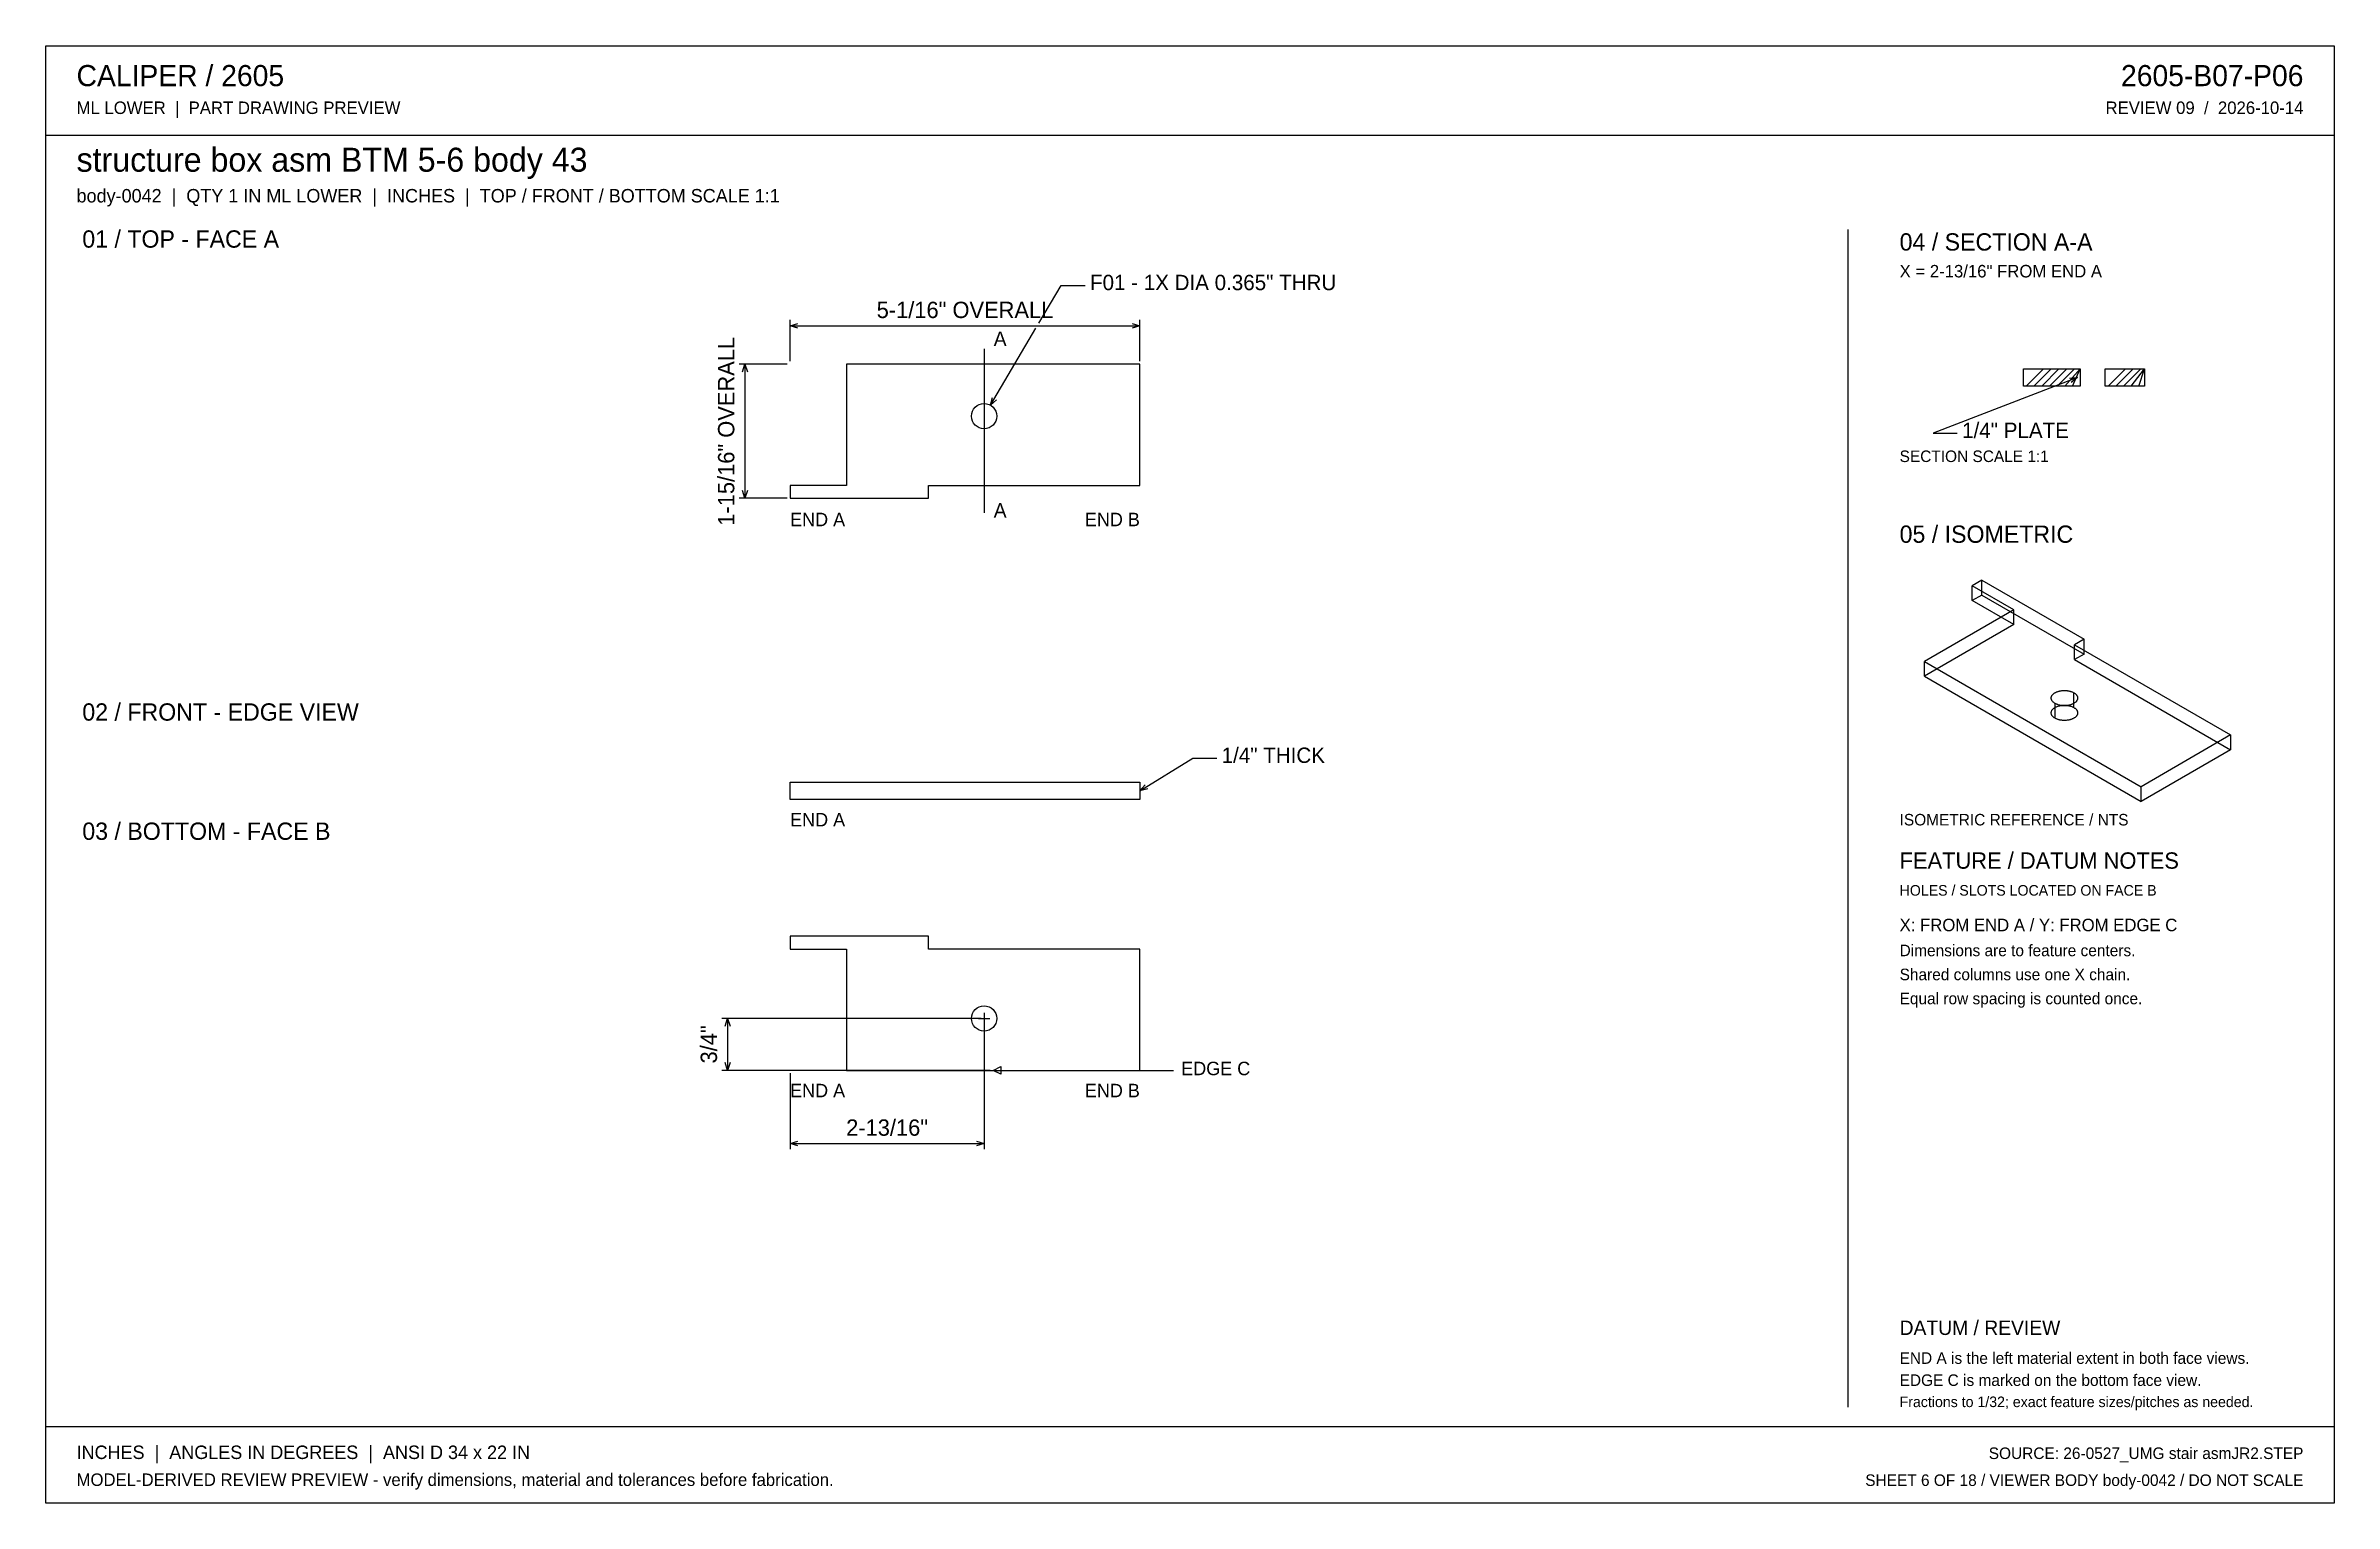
# Model space of a CAD drawing. Header units: inches. Extents: x 0.5 to 33.5, y 0.5 to 21.5.
import ezdxf
from ezdxf.enums import TextEntityAlignment as Align

# ---------------------------------------------------------------- set-up
doc = ezdxf.new("R2010")
doc.units = ezdxf.units.IN
doc.header["$MEASUREMENT"] = 0

msp = doc.modelspace()

# ---------------------------------------------------------------- linework, layer by layer
at = {"layer": 'ANNOTATION'}
for p, q in [((14.816, 17.519), (15.139, 18.066)), ((15.139, 18.066), (15.486, 18.066)), ((11.224, 16.969), (11.224, 17.566)), ((16.276, 16.969), (16.276, 17.566)), ((11.224, 17.483), (11.335, 17.517)), ((11.224, 17.483), (16.276, 17.483)), ((11.335, 17.448), (11.224, 17.483)), ((14.119, 16.334), (14.774, 17.447)), ((16.165, 17.517), (16.276, 17.483)), ((16.276, 17.483), (16.165, 17.448)), ((11.182, 16.927), (10.488, 16.927)), ((10.536, 16.816), (10.571, 16.927)), ((10.571, 16.927), (10.571, 14.99)), ((10.571, 16.927), (10.606, 16.816)), ((14.026, 17.149), (14.026, 14.781)), ((29.819, 16.736), (27.736, 15.931)), ((29.703, 16.728), (29.819, 16.736)), ((29.819, 16.736), (29.728, 16.664)), ((14.119, 16.334), (14.145, 16.448)), ((14.205, 16.412), (14.119, 16.334)), ((27.736, 15.931), (28.083, 15.931)), ((11.182, 14.99), (10.488, 14.99)), ((10.571, 14.99), (10.536, 15.101)), ((10.606, 15.101), (10.571, 14.99)), ((16.276, 10.764), (17.04, 11.236)), ((17.04, 11.236), (17.387, 11.236)), ((16.276, 10.764), (16.353, 10.852)), ((16.389, 10.793), (16.276, 10.764)), ((13.985, 7.476), (10.238, 7.476)), ((10.286, 7.365), (10.321, 7.476)), ((10.321, 7.476), (10.321, 6.726)), ((10.321, 7.476), (10.356, 7.365)), ((13.943, 7.476), (14.11, 7.476)), ((14.026, 7.559), (14.026, 7.392)), ((14.026, 7.434), (14.026, 5.587)), ((14.115, 6.726), (10.238, 6.726)), ((10.321, 6.726), (10.286, 6.837)), ((10.356, 6.837), (10.321, 6.726)), ((11.224, 6.684), (11.224, 5.587)), ((14.157, 6.726), (14.268, 6.781)), ((14.157, 6.726), (16.762, 6.726)), ((14.268, 6.67), (14.157, 6.726)), ((14.268, 6.781), (14.268, 6.67)), ((11.224, 5.67), (11.335, 5.705)), ((11.224, 5.67), (14.026, 5.67)), ((11.335, 5.635), (11.224, 5.67)), ((13.915, 5.705), (14.026, 5.67)), ((14.026, 5.67), (13.915, 5.635))]:
    msp.add_line(p, q, dxfattribs=at)
at = {"layer": 'OUTLINE'}
for p, q in [((0.472, 21.528), (33.528, 21.528)), ((0.472, 0.472), (0.472, 21.528)), ((33.528, 21.528), (33.528, 0.472)), ((0.472, 20.236), (33.528, 20.236)), ((26.5, 18.875), (26.5, 1.861)), ((16.276, 16.927), (12.038, 16.927)), ((12.038, 16.927), (12.038, 15.177)), ((16.276, 15.177), (16.276, 16.927)), ((29.038, 16.861), (29.856, 16.861)), ((29.038, 16.611), (29.038, 16.861)), ((29.08, 16.611), (29.33, 16.861)), ((29.191, 16.611), (29.441, 16.861)), ((29.302, 16.611), (29.552, 16.861)), ((29.413, 16.611), (29.663, 16.861)), ((29.524, 16.611), (29.774, 16.861)), ((29.635, 16.611), (29.856, 16.861)), ((29.747, 16.611), (29.856, 16.861)), ((29.856, 16.861), (29.856, 16.611)), ((30.221, 16.861), (30.788, 16.861)), ((30.221, 16.611), (30.221, 16.861)), ((30.262, 16.611), (30.512, 16.861)), ((30.373, 16.611), (30.623, 16.861)), ((30.485, 16.611), (30.735, 16.861)), ((30.596, 16.611), (30.788, 16.861)), ((30.707, 16.611), (30.788, 16.861)), ((30.788, 16.861), (30.788, 16.611)), ((29.856, 16.611), (29.038, 16.611)), ((30.788, 16.611), (30.221, 16.611)), ((12.038, 15.177), (11.224, 15.177)), ((11.224, 15.177), (11.224, 14.99)), ((11.224, 14.99), (13.224, 14.99)), ((13.224, 14.99), (13.224, 15.177)), ((13.224, 15.177), (16.276, 15.177)), ((28.438, 13.806), (28.299, 13.726)), ((28.299, 13.512), (28.299, 13.726)), ((28.9, 13.378), (28.299, 13.726)), ((28.438, 13.592), (28.299, 13.512)), ((28.438, 13.592), (28.438, 13.806)), ((28.438, 13.806), (29.915, 12.953)), ((28.438, 13.592), (29.915, 12.739)), ((28.9, 13.378), (27.608, 12.632)), ((28.9, 13.165), (28.299, 13.512)), ((28.9, 13.165), (28.9, 13.378)), ((28.9, 13.165), (27.608, 12.419)), ((29.915, 12.953), (29.776, 12.873)), ((29.915, 12.739), (29.915, 12.953)), ((27.608, 12.419), (27.608, 12.632)), ((27.608, 12.632), (30.739, 10.824)), ((29.776, 12.873), (32.031, 11.571)), ((29.776, 12.659), (29.776, 12.873)), ((29.915, 12.739), (29.776, 12.659)), ((29.776, 12.659), (32.031, 11.357)), ((27.608, 12.419), (30.739, 10.611)), ((29.44, 12.109), (29.441, 12.115)), ((29.44, 12.104), (29.44, 12.109)), ((29.44, 12.098), (29.44, 12.104)), ((29.441, 12.093), (29.44, 12.098)), ((29.44, 11.896), (29.441, 11.901)), ((29.441, 12.115), (29.442, 12.12)), ((29.442, 12.088), (29.441, 12.093)), ((29.441, 11.901), (29.442, 11.907)), ((29.442, 12.12), (29.444, 12.125)), ((29.444, 12.082), (29.442, 12.088)), ((29.442, 11.907), (29.444, 11.912)), ((29.444, 12.125), (29.446, 12.131)), ((29.446, 12.077), (29.444, 12.082)), ((29.444, 11.912), (29.446, 11.917)), ((29.446, 12.131), (29.448, 12.136)), ((29.448, 12.072), (29.446, 12.077)), ((29.446, 11.917), (29.448, 11.923)), ((29.448, 12.136), (29.451, 12.141)), ((29.451, 12.067), (29.448, 12.072)), ((29.448, 11.923), (29.451, 11.928)), ((29.451, 12.141), (29.454, 12.146)), ((29.454, 12.062), (29.451, 12.067)), ((29.451, 11.928), (29.454, 11.933)), ((29.454, 12.146), (29.458, 12.151)), ((29.458, 12.057), (29.454, 12.062)), ((29.454, 11.933), (29.458, 11.938)), ((29.458, 12.151), (29.462, 12.156)), ((29.462, 12.052), (29.458, 12.057)), ((29.458, 11.938), (29.462, 11.942)), ((29.462, 12.156), (29.467, 12.16)), ((29.467, 12.047), (29.462, 12.052)), ((29.462, 11.942), (29.467, 11.947)), ((29.467, 12.16), (29.472, 12.165)), ((29.472, 12.043), (29.467, 12.047)), ((29.467, 11.947), (29.472, 11.952)), ((29.472, 12.165), (29.477, 12.169)), ((29.477, 12.038), (29.472, 12.043)), ((29.472, 11.952), (29.477, 11.956)), ((29.477, 12.169), (29.483, 12.174)), ((29.483, 12.034), (29.477, 12.038)), ((29.477, 11.956), (29.483, 11.96)), ((29.483, 12.174), (29.489, 12.178)), ((29.489, 12.03), (29.483, 12.034)), ((29.483, 11.96), (29.489, 11.965)), ((29.489, 12.178), (29.496, 12.182)), ((29.496, 12.026), (29.489, 12.03)), ((29.489, 11.965), (29.496, 11.968)), ((29.496, 12.182), (29.502, 12.185)), ((29.496, 11.813), (29.496, 12.026)), ((29.502, 12.022), (29.496, 12.026)), ((29.496, 11.968), (29.502, 11.972)), ((29.502, 12.185), (29.51, 12.189)), ((29.51, 12.019), (29.502, 12.022)), ((29.502, 11.972), (29.51, 11.976)), ((29.51, 12.189), (29.517, 12.192)), ((29.517, 12.015), (29.51, 12.019)), ((29.51, 11.976), (29.517, 11.979)), ((29.517, 12.192), (29.525, 12.195)), ((29.525, 12.012), (29.517, 12.015)), ((29.517, 11.979), (29.525, 11.982)), ((29.525, 12.195), (29.533, 12.198)), ((29.533, 12.009), (29.525, 12.012)), ((29.525, 11.982), (29.533, 11.985)), ((29.533, 12.198), (29.541, 12.201)), ((29.541, 12.007), (29.533, 12.009)), ((29.533, 11.985), (29.541, 11.988)), ((29.541, 12.201), (29.549, 12.203)), ((29.549, 12.004), (29.541, 12.007)), ((29.541, 11.988), (29.549, 11.99)), ((29.549, 12.203), (29.558, 12.206)), ((29.558, 12.002), (29.549, 12.004)), ((29.549, 11.99), (29.558, 11.992)), ((29.558, 12.206), (29.566, 12.207)), ((29.566, 12), (29.558, 12.002)), ((29.558, 11.992), (29.566, 11.994)), ((29.566, 12.207), (29.575, 12.209)), ((29.575, 11.999), (29.566, 12)), ((29.566, 11.994), (29.575, 11.996)), ((29.575, 12.209), (29.584, 12.211)), ((29.584, 11.997), (29.575, 11.999)), ((29.575, 11.996), (29.584, 11.997)), ((29.584, 12.211), (29.593, 12.212)), ((29.584, 11.997), (29.593, 11.999)), ((29.593, 11.996), (29.584, 11.997)), ((29.593, 12.212), (29.603, 12.213)), ((29.593, 11.999), (29.603, 11.999)), ((29.603, 11.995), (29.593, 11.996)), ((29.603, 12.213), (29.612, 12.213)), ((29.603, 11.999), (29.612, 12)), ((29.612, 11.994), (29.603, 11.995)), ((29.612, 12.213), (29.621, 12.214)), ((29.612, 12), (29.621, 12.001)), ((29.621, 11.994), (29.612, 11.994)), ((29.621, 12.214), (29.631, 12.214)), ((29.621, 12.001), (29.631, 12.001)), ((29.631, 11.994), (29.621, 11.994)), ((29.631, 12.214), (29.64, 12.214)), ((29.631, 12.001), (29.64, 12.001)), ((29.64, 11.994), (29.631, 11.994)), ((29.64, 12.214), (29.649, 12.213)), ((29.64, 12.001), (29.649, 12)), ((29.649, 11.994), (29.64, 11.994)), ((29.649, 12.213), (29.658, 12.213)), ((29.649, 12), (29.658, 11.999)), ((29.658, 11.995), (29.649, 11.994)), ((29.658, 12.213), (29.668, 12.212)), ((29.658, 11.999), (29.668, 11.999)), ((29.668, 11.996), (29.658, 11.995)), ((29.668, 12.212), (29.677, 12.211)), ((29.668, 11.999), (29.677, 11.997)), ((29.677, 11.997), (29.668, 11.996)), ((29.677, 12.211), (29.686, 12.209)), ((29.686, 11.999), (29.677, 11.997)), ((29.677, 11.997), (29.686, 11.996)), ((29.686, 12.209), (29.695, 12.207)), ((29.695, 12), (29.686, 11.999)), ((29.686, 11.996), (29.695, 11.994)), ((29.695, 12.207), (29.703, 12.206)), ((29.703, 12.002), (29.695, 12)), ((29.695, 11.994), (29.703, 11.992)), ((29.703, 12.206), (29.712, 12.203)), ((29.712, 12.004), (29.703, 12.002)), ((29.703, 11.992), (29.712, 11.99)), ((29.712, 12.203), (29.72, 12.201)), ((29.72, 12.007), (29.712, 12.004)), ((29.712, 11.99), (29.72, 11.988)), ((29.72, 12.201), (29.729, 12.198)), ((29.729, 12.009), (29.72, 12.007)), ((29.72, 11.988), (29.729, 11.985)), ((29.729, 12.198), (29.736, 12.195)), ((29.736, 12.012), (29.729, 12.009)), ((29.729, 11.985), (29.736, 11.982)), ((29.736, 12.195), (29.744, 12.192)), ((29.744, 12.015), (29.736, 12.012)), ((29.736, 11.982), (29.744, 11.979)), ((29.744, 12.192), (29.751, 12.189)), ((29.751, 12.019), (29.744, 12.015)), ((29.744, 11.979), (29.751, 11.976)), ((29.751, 12.189), (29.759, 12.185)), ((29.759, 12.022), (29.751, 12.019)), ((29.751, 11.976), (29.759, 11.972)), ((29.759, 12.185), (29.765, 12.182)), ((29.765, 12.026), (29.759, 12.022)), ((29.759, 11.972), (29.765, 11.968)), ((29.765, 12.182), (29.772, 12.178)), ((29.765, 11.968), (29.765, 12.182)), ((29.772, 12.03), (29.765, 12.026)), ((29.765, 11.968), (29.772, 11.965)), ((29.772, 12.178), (29.778, 12.174)), ((29.778, 12.034), (29.772, 12.03)), ((29.772, 11.965), (29.778, 11.96)), ((29.778, 12.174), (29.784, 12.169)), ((29.784, 12.038), (29.778, 12.034)), ((29.778, 11.96), (29.784, 11.956)), ((29.784, 12.169), (29.789, 12.165)), ((29.789, 12.043), (29.784, 12.038)), ((29.784, 11.956), (29.789, 11.952)), ((29.789, 12.165), (29.794, 12.16)), ((29.794, 12.047), (29.789, 12.043)), ((29.789, 11.952), (29.794, 11.947)), ((29.794, 12.16), (29.799, 12.156)), ((29.799, 12.052), (29.794, 12.047)), ((29.794, 11.947), (29.799, 11.942)), ((29.799, 12.156), (29.803, 12.151)), ((29.803, 12.057), (29.799, 12.052)), ((29.799, 11.942), (29.803, 11.938)), ((29.803, 12.151), (29.807, 12.146)), ((29.807, 12.062), (29.803, 12.057)), ((29.803, 11.938), (29.807, 11.933)), ((29.807, 12.146), (29.81, 12.141)), ((29.81, 12.067), (29.807, 12.062)), ((29.807, 11.933), (29.81, 11.928)), ((29.81, 12.141), (29.813, 12.136)), ((29.813, 12.072), (29.81, 12.067)), ((29.81, 11.928), (29.813, 11.923)), ((29.813, 12.136), (29.815, 12.131)), ((29.815, 12.077), (29.813, 12.072)), ((29.813, 11.923), (29.815, 11.917)), ((29.815, 12.131), (29.818, 12.125)), ((29.818, 12.082), (29.815, 12.077)), ((29.815, 11.917), (29.818, 11.912)), ((29.818, 12.125), (29.819, 12.12)), ((29.819, 12.088), (29.818, 12.082)), ((29.818, 11.912), (29.819, 11.907)), ((29.819, 12.12), (29.82, 12.115)), ((29.82, 12.093), (29.819, 12.088)), ((29.819, 11.907), (29.82, 11.901)), ((29.82, 12.115), (29.821, 12.109)), ((29.821, 12.098), (29.82, 12.093)), ((29.82, 11.901), (29.821, 11.896)), ((29.821, 12.109), (29.821, 12.104)), ((29.821, 12.104), (29.821, 12.098)), ((29.44, 11.891), (29.44, 11.896)), ((29.44, 11.885), (29.44, 11.891)), ((29.441, 11.88), (29.44, 11.885)), ((29.442, 11.874), (29.441, 11.88)), ((29.444, 11.869), (29.442, 11.874)), ((29.446, 11.864), (29.444, 11.869)), ((29.448, 11.859), (29.446, 11.864)), ((29.451, 11.854), (29.448, 11.859)), ((29.454, 11.848), (29.451, 11.854)), ((29.458, 11.844), (29.454, 11.848)), ((29.462, 11.839), (29.458, 11.844)), ((29.467, 11.834), (29.462, 11.839)), ((29.472, 11.829), (29.467, 11.834)), ((29.477, 11.825), (29.472, 11.829)), ((29.483, 11.821), (29.477, 11.825)), ((29.489, 11.817), (29.483, 11.821)), ((29.496, 11.813), (29.489, 11.817)), ((29.502, 11.809), (29.496, 11.813)), ((29.51, 11.806), (29.502, 11.809)), ((29.517, 11.802), (29.51, 11.806)), ((29.525, 11.799), (29.517, 11.802)), ((29.533, 11.796), (29.525, 11.799)), ((29.541, 11.794), (29.533, 11.796)), ((29.549, 11.791), (29.541, 11.794)), ((29.558, 11.789), (29.549, 11.791)), ((29.566, 11.787), (29.558, 11.789)), ((29.575, 11.785), (29.566, 11.787)), ((29.584, 11.784), (29.575, 11.785)), ((29.593, 11.783), (29.584, 11.784)), ((29.603, 11.782), (29.593, 11.783)), ((29.612, 11.781), (29.603, 11.782)), ((29.621, 11.781), (29.612, 11.781)), ((29.631, 11.781), (29.621, 11.781)), ((29.64, 11.781), (29.631, 11.781)), ((29.649, 11.781), (29.64, 11.781)), ((29.658, 11.782), (29.649, 11.781)), ((29.668, 11.783), (29.658, 11.782)), ((29.677, 11.784), (29.668, 11.783)), ((29.686, 11.785), (29.677, 11.784)), ((29.695, 11.787), (29.686, 11.785)), ((29.703, 11.789), (29.695, 11.787)), ((29.712, 11.791), (29.703, 11.789)), ((29.72, 11.794), (29.712, 11.791)), ((29.729, 11.796), (29.72, 11.794)), ((29.736, 11.799), (29.729, 11.796)), ((29.744, 11.802), (29.736, 11.799)), ((29.751, 11.806), (29.744, 11.802)), ((29.759, 11.809), (29.751, 11.806)), ((29.765, 11.813), (29.759, 11.809)), ((29.772, 11.817), (29.765, 11.813)), ((29.778, 11.821), (29.772, 11.817)), ((29.784, 11.825), (29.778, 11.821)), ((29.789, 11.829), (29.784, 11.825)), ((29.794, 11.834), (29.789, 11.829)), ((29.799, 11.839), (29.794, 11.834)), ((29.803, 11.844), (29.799, 11.839)), ((29.807, 11.848), (29.803, 11.844)), ((29.81, 11.854), (29.807, 11.848)), ((29.813, 11.859), (29.81, 11.854)), ((29.815, 11.864), (29.813, 11.859)), ((29.818, 11.869), (29.815, 11.864)), ((29.819, 11.874), (29.818, 11.869)), ((29.82, 11.88), (29.819, 11.874)), ((29.821, 11.885), (29.82, 11.88)), ((29.821, 11.896), (29.821, 11.891)), ((29.821, 11.891), (29.821, 11.885)), ((32.031, 11.571), (30.739, 10.824)), ((32.031, 11.571), (32.031, 11.357)), ((32.031, 11.357), (30.739, 10.611)), ((11.224, 10.889), (16.276, 10.889)), ((11.224, 10.639), (11.224, 10.889)), ((16.276, 10.639), (11.224, 10.639)), ((16.276, 10.889), (16.276, 10.639)), ((30.739, 10.611), (30.739, 10.824)), ((13.224, 8.663), (11.224, 8.663)), ((11.224, 8.663), (11.224, 8.476)), ((13.224, 8.476), (13.224, 8.663)), ((11.224, 8.476), (12.038, 8.476)), ((12.038, 8.476), (12.038, 6.726)), ((16.276, 8.476), (13.224, 8.476)), ((16.276, 6.726), (16.276, 8.476)), ((12.038, 6.726), (16.276, 6.726)), ((0.472, 1.583), (33.528, 1.583)), ((33.528, 0.472), (0.472, 0.472))]:
    msp.add_line(p, q, dxfattribs=at)
for centre in [(14.026, 16.177), (14.026, 7.476)]:
    msp.add_circle(centre, 0.183, dxfattribs=at)

# ---------------------------------------------------------------- texts
at = {"layer": 'ANNOTATION'}
for s, height, p in [('CALIPER / 2605', 0.30556, (0.917, 20.944)), ('ML LOWER  |  PART DRAWING PREVIEW', 0.18056, (0.917, 20.542)), ('structure box asm BTM 5-6 body 43', 0.34722, (0.917, 19.708)), ('body-0042  |  QTY 1 IN ML LOWER  |  INCHES  |  TOP / FRONT / BOTTOM SCALE 1:1', 0.19444, (0.917, 19.264)), ('01 / TOP - FACE A', 0.25, (1, 18.611)), ('04 / SECTION A-A', 0.25, (27.25, 18.569)), ('F01 - 1X DIA 0.365" THRU', 0.22222, (15.556, 17.997)), ('X = 2-13/16" FROM END A', 0.18056, (27.25, 18.181)), ('A', 0.208, (14.165, 17.191)), ('1/4" PLATE', 0.2222, (28.153, 15.861)), ('SECTION SCALE 1:1', 0.16667, (27.25, 15.514)), ('A', 0.208, (14.165, 14.712)), ('END A', 0.1944, (11.224, 14.587)), ('05 / ISOMETRIC', 0.25, (27.25, 14.347)), ('02 / FRONT - EDGE VIEW', 0.25, (1, 11.778)), ('1/4" THICK', 0.2222, (17.457, 11.167)), ('03 / BOTTOM - FACE B', 0.25, (1, 10.056)), ('END A', 0.1944, (11.224, 10.25)), ('ISOMETRIC REFERENCE / NTS', 0.16667, (27.25, 10.264)), ('FEATURE / DATUM NOTES', 0.23611, (27.25, 9.639)), ('HOLES / SLOTS LOCATED ON FACE B', 0.15278, (27.25, 9.25)), ('X: FROM END A / Y: FROM EDGE C', 0.18056, (27.25, 8.736)), ('Dimensions are to feature centers.', 0.16667, (27.25, 8.375)), ('Shared columns use one X chain.', 0.16667, (27.25, 8.028)), ('Equal row spacing is counted once.', 0.16667, (27.25, 7.681)), ('EDGE C', 0.1944, (16.873, 6.656)), ('END A', 0.1944, (11.224, 6.337)), ('DATUM / REVIEW', 0.20833, (27.25, 2.903)), ('END A is the left material extent in both face views.', 0.16667, (27.25, 2.486)), ('EDGE C is marked on the bottom face view.', 0.16667, (27.25, 2.167)), ('Fractions to 1/32; exact feature sizes/pitches as needed.', 0.15278, (27.25, 1.861)), ('INCHES  |  ANGLES IN DEGREES  |  ANSI D 34 x 22 IN', 0.19444, (0.917, 1.111)), ('MODEL-DERIVED REVIEW PREVIEW - verify dimensions, material and tolerances before fabrication.', 0.18056, (0.917, 0.722))]:
    msp.add_text(s, height=height, dxfattribs=at).set_placement(p)
for s, height, p in [('2605-B07-P06', 0.30556, (33.083, 20.944)), ('REVIEW 09  /  2026-10-14', 0.18056, (33.083, 20.542)), ('END B', 0.1944, (16.276, 14.587)), ('END B', 0.1944, (16.276, 6.337)), ('SOURCE: 26-0527_UMG stair asmJR2.STEP', 0.16667, (33.083, 1.111)), ('SHEET 6 OF 18 / VIEWER BODY body-0042 / DO NOT SCALE', 0.16667, (33.083, 0.722))]:
    msp.add_text(s, height=height, dxfattribs=at).set_placement(p, align=Align.RIGHT)
for s, height, p in [('5-1/16" OVERALL', 0.23611, (13.75, 17.594)), ('2-13/16"', 0.2361, (12.625, 5.781))]:
    msp.add_text(s, height=height, dxfattribs=at).set_placement(p, align=Align.CENTER)
for s, height, p in [('1-15/16" OVERALL', 0.23611, (10.418, 15.958)), ('3/4"', 0.2361, (10.168, 7.101))]:
    msp.add_text(s, height=height, rotation=90, dxfattribs=at).set_placement(p, align=Align.CENTER)

doc.saveas('drawing.dxf')
